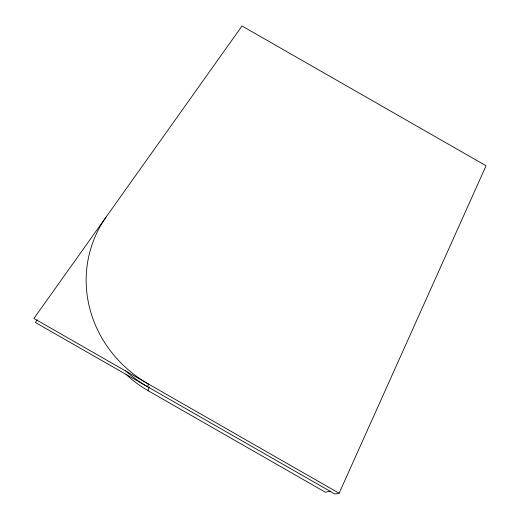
<?xml version="1.0" encoding="UTF-8"?>
<svg xmlns="http://www.w3.org/2000/svg" width="520" height="520" viewBox="0 0 520 520"><rect width="100%" height="100%" fill="white"/><g stroke="black" fill="none" stroke-linecap="round" stroke-linejoin="round"><path stroke-width="0.78" d="M330.629 491.166L325.338 492.2L148.129 390.709L149.058 386.887M339.112 493.246L486.07 165.769L242.014 26L33.93 318.468L339.112 493.246L334.874 494L35.425 322.504L37.303 319.852M148.129 390.709A111.475 106.106 16.7 0 1 125.898 374.14M106.535 216.417A123.279 116.201 18.2 0 0 148.376 384.007L147.719 386.815A121.115 114.472 17.8 0 1 125.541 370.682"/></g></svg>
